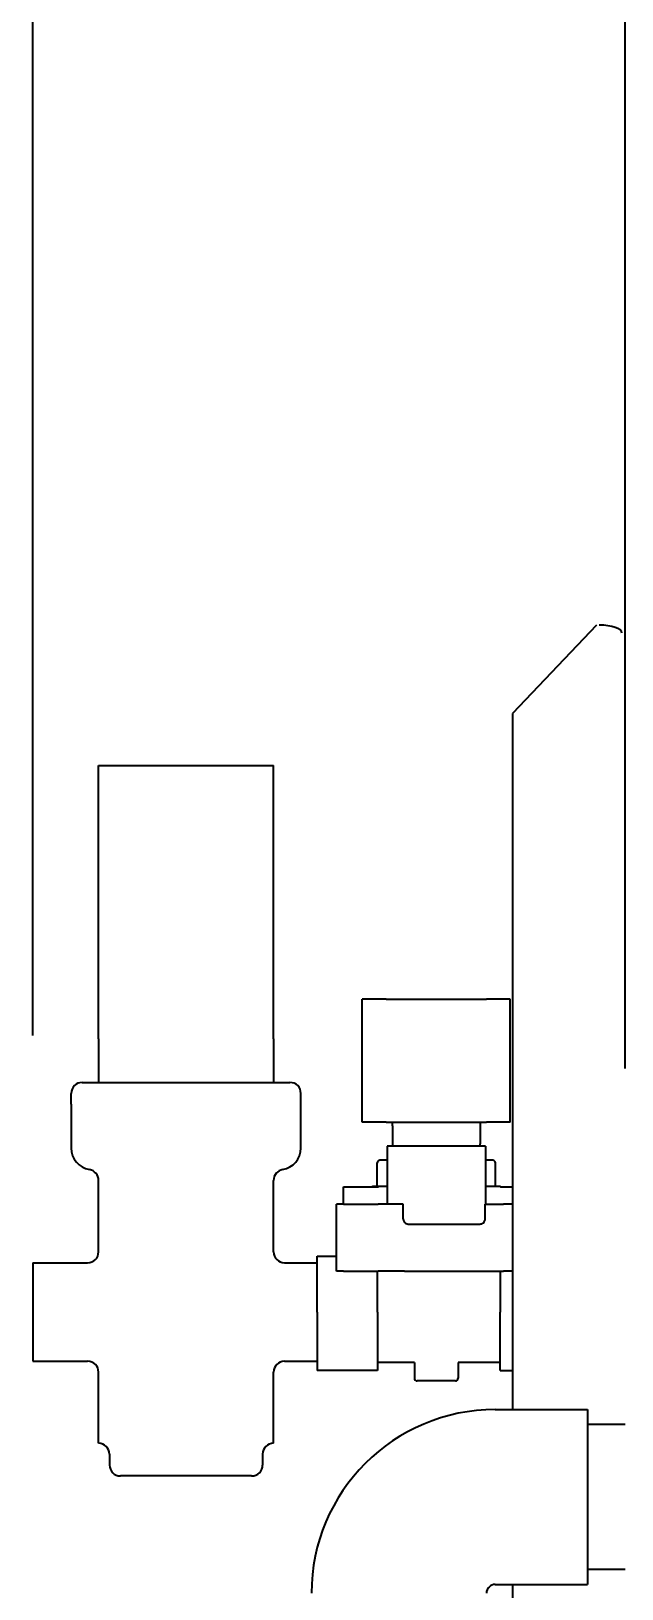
# Model space of a CAD drawing. Header units: millimetres. Extents: x 17700 to 32328, y 19251 to 29476.
# Drawn here: x 17963.36 to 17970.11, y 19589.76 to 19607.57 of the extents above; entities that cross this region are included whole.
import ezdxf

# ---------------------------------------------------------------- set-up
doc = ezdxf.new("R2010")
doc.units = ezdxf.units.MM
doc.header["$LTSCALE"] = 5
for name, color, linetype in [('RECIRCULATION-CONTROL', 3, 'Continuous'), ('UNIT', 6, 'Continuous'), ('WS-NO-CONTROL', 3, 'Continuous')]:
    doc.layers.add(name, color=color, linetype=linetype)
doc.styles.add('SUBMITTAL', font='romans.shx', dxfattribs={"width": 0.75})
doc.dimstyles.new('SUBMITTAL', dxfattribs={"dimtxt": 0.09375, "dimasz": 0.09375, "dimexe": 0.03125, "dimexo": 0.0625, "dimgap": 0.0625, "dimtad": 0, "dimdec": 4, "dimzin": 4, "dimdsep": 46, "dimlunit": 4, "dimtxsty": 'SUBMITTAL', "dimcen": 0.09375, "dimclre": 6, "dimadec": 0, "dimazin": 0, "dimtfac": 1, "dimtdec": 0, "dimtofl": 0, "dimtmove": 0, "dimatfit": 3, "dimfxl": 0, "dimfrac": 2, "dimtolj": 1, "dimtzin": 4, "dimarcsym": 0})

# ---------------------------------------------------------------- blocks, each defined once
blk = doc.blocks.new('*D113')
at = {"layer": 'WS-NO-CONTROL', "color": 6, "lineweight": -2}
for p, q in [((17963.379, 19596.09), (17963.379, 19619.446)), ((17970.149, 19595.712), (17970.149, 19619.446))]:
    blk.add_line(p, q, dxfattribs=at)
at = {"layer": 'WS-NO-CONTROL', "color": 3, "lineweight": -2}
for p, q in [((17958.829, 19616.846), (17954.279, 19616.846)), ((17974.699, 19616.846), (17979.249, 19616.846))]:
    blk.add_line(p, q, dxfattribs=at)
at = {"layer": 'WS-NO-CONTROL', "color": 3}
for points in [[(17958.829, 19617.604), (17958.829, 19616.088), (17963.379, 19616.846)], [(17974.699, 19617.604), (17974.699, 19616.088), (17970.149, 19616.846)]]:
    blk.add_solid(points, dxfattribs=at)
at = {"layer": 'WS-NO-CONTROL', "color": 3, "insert": (17943.229, 19616.846), "char_height": 4.55, "attachment_point": 5, "style": 'SUBMITTAL'}
blk.add_mtext('\\A1;6 3/4"', dxfattribs=at)

msp = doc.modelspace()

# ---------------------------------------------------------------- linework, layer by layer
at = {"layer": 'RECIRCULATION-CONTROL'}
for p, q in [((17970.1486, 19591.6414), (17969.7186, 19591.6414)), ((17970.1486, 19589.9814), (17969.7186, 19589.9814))]:
    msp.add_line(p, q, dxfattribs=at)
for radius in [2.1, 0.1]:
    msp.add_arc((17968.6624, 19589.7114), radius, 90, 180, dxfattribs=at)
at = {"layer": 'UNIT'}
for p, q in [((17969.821, 19600.782), (17968.8592, 19599.7711)), ((17968.8592, 19599.7711), (17968.8592, 19589.59))]:
    msp.add_line(p, q, dxfattribs=at)
msp.add_ellipse((17969.8502, 19600.6915), major_axis=(0.259, 0), ratio=0.3493898, start_param=0, end_param=1.5707963, dxfattribs=at)
at = {"layer": 'WS-NO-CONTROL'}
for p, q in [((17964.1286, 19596.052), (17964.1286, 19599.177)), ((17964.1286, 19599.177), (17966.1286, 19599.177)), ((17966.1286, 19596.052), (17966.1286, 19599.177)), ((17967.1429, 19595.099), (17967.1429, 19596.503)), ((17967.4151, 19596.503), (17967.1429, 19596.503)), ((17967.4151, 19596.503), (17968.5621, 19596.503)), ((17968.8329, 19596.503), (17968.5621, 19596.503)), ((17968.8329, 19595.099), (17968.8329, 19596.503)), ((17964.1286, 19596.052), (17964.1286, 19595.552)), ((17966.1286, 19596.052), (17966.1286, 19595.552)), ((17963.9411, 19595.552), (17966.3161, 19595.552)), ((17963.8161, 19595.302), (17963.8161, 19595.427)), ((17963.8161, 19595.302), (17963.8161, 19594.802)), ((17966.4411, 19595.302), (17966.4411, 19595.427)), ((17966.4411, 19594.802), (17966.4411, 19595.302)), ((17967.4151, 19595.099), (17967.1429, 19595.099)), ((17967.4151, 19595.099), (17968.5621, 19595.099)), ((17967.4886, 19595.0543), (17967.4886, 19594.8503)), ((17968.4886, 19595.0543), (17968.4886, 19594.8503)), ((17968.8329, 19595.099), (17968.5621, 19595.099)), ((17967.4261, 19594.823), (17967.4261, 19594.159)), ((17968.5511, 19594.823), (17967.4261, 19594.823)), ((17967.4886, 19594.8503), (17967.4886, 19594.823)), ((17968.4886, 19594.823), (17968.4886, 19594.8503)), ((17968.5511, 19594.823), (17968.5511, 19594.159)), ((17967.3136, 19594.362), (17967.3136, 19594.632)), ((17967.4261, 19594.662), (17967.3436, 19594.662)), ((17968.6336, 19594.662), (17968.5511, 19594.662)), ((17968.6636, 19594.362), (17968.6636, 19594.632)), ((17964.1286, 19593.6145), (17964.1286, 19594.4322)), ((17966.1286, 19593.6145), (17966.1286, 19594.4322)), ((17966.927, 19594.159), (17966.927, 19594.359)), ((17966.927, 19594.359), (17967.127, 19594.359)), ((17967.127, 19594.359), (17967.327, 19594.359)), ((17967.4261, 19594.362), (17967.2686, 19594.362)), ((17968.7086, 19594.362), (17968.5511, 19594.362)), ((17968.7217, 19594.359), (17968.8502, 19594.359)), ((17968.8502, 19594.359), (17968.8592, 19594.359)), ((17966.847, 19593.713), (17966.847, 19594.159)), ((17966.929, 19594.159), (17966.847, 19594.159)), ((17966.929, 19594.159), (17967.3261, 19594.159)), ((17967.6113, 19594.159), (17967.3261, 19594.159)), ((17967.6113, 19593.993), (17967.6113, 19594.159)), ((17968.5474, 19593.993), (17968.5474, 19594.159)), ((17968.5474, 19594.159), (17968.7554, 19594.159)), ((17968.8592, 19594.159), (17968.7554, 19594.159)), ((17967.6676, 19593.933), (17968.4876, 19593.933)), ((17966.847, 19593.395), (17966.847, 19593.709)), ((17966.6286, 19592.927), (17966.6286, 19593.567)), ((17966.6286, 19593.567), (17966.847, 19593.567)), ((17963.3786, 19593.4895), (17964.0036, 19593.4895)), ((17963.3786, 19593.4895), (17963.3786, 19592.3645)), ((17966.2536, 19593.4895), (17966.6286, 19593.4895)), ((17966.929, 19593.395), (17966.847, 19593.395)), ((17966.929, 19593.395), (17967.3261, 19593.395)), ((17967.3186, 19592.927), (17967.3186, 19593.395)), ((17967.6271, 19593.395), (17967.3261, 19593.395)), ((17967.6271, 19593.395), (17968.148, 19593.395)), ((17968.148, 19593.395), (17968.2294, 19593.395)), ((17968.2294, 19593.395), (17968.2875, 19593.395)), ((17968.2875, 19593.395), (17968.4203, 19593.395)), ((17968.4203, 19593.395), (17968.7554, 19593.395)), ((17968.7186, 19593.395), (17968.7186, 19592.927)), ((17968.8592, 19593.395), (17968.7554, 19593.395)), ((17966.6286, 19592.927), (17966.6286, 19592.257)), ((17967.3186, 19592.927), (17967.3186, 19592.257)), ((17968.7186, 19592.257), (17968.7186, 19592.927)), ((17963.3786, 19592.3645), (17964.0036, 19592.3645)), ((17966.2536, 19592.3645), (17966.6286, 19592.3645)), ((17967.7386, 19592.349), (17967.3186, 19592.349)), ((17967.7386, 19592.349), (17967.7386, 19592.169)), ((17968.2386, 19592.349), (17968.2386, 19592.169)), ((17968.7186, 19592.349), (17968.2386, 19592.349)), ((17964.1286, 19591.427), (17964.1286, 19592.2395)), ((17966.1286, 19591.427), (17966.1286, 19592.2395)), ((17967.3186, 19592.257), (17966.6286, 19592.257)), ((17968.2086, 19592.139), (17967.7686, 19592.139)), ((17968.7186, 19592.257), (17968.8592, 19592.257)), ((17964.2536, 19591.302), (17964.2536, 19591.177)), ((17966.0036, 19591.302), (17966.0036, 19591.177)), ((17965.8786, 19591.052), (17964.3786, 19591.052))]:
    msp.add_line(p, q, dxfattribs=at)
for centre, radius, start, end in [((17963.9411, 19595.427), 0.125, 90, 180), ((17966.3161, 19595.427), 0.125, 0, 90), ((17964.0661, 19594.802), 0.25, 180, 260.40593), ((17966.1911, 19594.802), 0.25, 279.59407, 0), ((17967.3436, 19594.632), 0.03, 90, 180), ((17968.6336, 19594.632), 0.03, 0, 90), ((17964.0036, 19594.4322), 0.125, 0, 80.40593), ((17966.2536, 19594.4322), 0.125, 99.59407, 180), ((17967.2686, 19594.332), 0.03, 90, 115.84193), ((17968.7086, 19594.332), 0.03, 64.15807, 90), ((17964.0036, 19593.6145), 0.125, 270, 0), ((17966.2536, 19593.6145), 0.125, 180, 270), ((17964.0036, 19592.2395), 0.125, 0, 90), ((17966.2536, 19592.2395), 0.125, 90, 180), ((17967.7686, 19592.169), 0.03, 180, 270), ((17968.2086, 19592.169), 0.03, 270, 0), ((17964.1286, 19591.302), 0.125, 0, 90), ((17966.1286, 19591.302), 0.125, 90, 180), ((17964.3786, 19591.177), 0.125, 180, 270), ((17965.8786, 19591.177), 0.125, 270, 0)]:
    msp.add_arc(centre, radius, start, end, dxfattribs=at)
for points, weights in [([(17967.4886, 19595.0543), (17967.4886, 19595.099), (17967.4886, 19595.099)], [1.43522689987, 1.54624208668, 1.54624208693]), ([(17968.4886, 19595.099), (17968.4886, 19595.099), (17968.4886, 19595.0543)], [1.54623954297, 1.54623954276, 1.43522453856])]:
    msp.add_rational_spline(points, weights, degree=2, dxfattribs=at)
for points, knots in [([(17967.6113, 19593.993), (17967.6113, 19593.9883), (17967.6119, 19593.9836), (17967.614, 19593.9744), (17967.6156, 19593.9699), (17967.6202, 19593.9605), (17967.6234, 19593.9557), (17967.6271, 19593.9515)], [-0.97350881, -0.97350881, -0.97350881, -0.97350881, -0.9374083, -0.9374083, -0.90104212, -0.90104212, -0.85549365, -0.85549365, -0.85549365, -0.85549365]), ([(17967.6271, 19593.9515), (17967.6273, 19593.9514), (17967.6274, 19593.9512), (17967.6324, 19593.9457), (17967.6393, 19593.9407), (17967.6521, 19593.9348), (17967.6605, 19593.933), (17967.6676, 19593.933)], [0.11079601, 0.11079601, 0.11079601, 0.11079601, 0.11230331, 0.11230331, 0.17150388, 0.17150388, 0.23314517, 0.23314517, 0.23314517, 0.23314517]), ([(17968.4876, 19593.933), (17968.4946, 19593.933), (17968.5015, 19593.9342), (17968.5153, 19593.9392), (17968.522, 19593.9433), (17968.5335, 19593.9537), (17968.5382, 19593.9601), (17968.5435, 19593.9711), (17968.5449, 19593.9754), (17968.5469, 19593.9841), (17968.5474, 19593.9885), (17968.5474, 19593.993)], [0.72125733, 0.72125733, 0.72125733, 0.72125733, 0.7743069, 0.7743069, 0.8337518, 0.8337518, 0.89324545, 0.89324545, 0.92728511, 0.92728511, 0.9613246, 0.9613246, 0.9613246, 0.9613246])]:
    msp.add_open_spline(points, degree=3, knots=knots, dxfattribs=at)

# ---------------------------------------------------------------- dimensions: what is measured, and where the dimension line sits
at = {"layer": 'WS-NO-CONTROL', "color": 3}
dim = msp.add_linear_dim(base=(17963.3786, 19616.846), p1=(17970.1486, 19593.1124), p2=(17963.3786, 19593.4895), dimstyle='SUBMITTAL', override={"dimscale": 65, "dimtxt": 0.07, "dimasz": 0.07, "dimexe": 0.04, "dimexo": 0.04, "dimgap": 0.03125, "dimdec": 3, "dimzin": 3, "dimclrd": 3, "dimclrt": 3, "dimtdec": 3, "dimtix": 1}, dxfattribs=at)
dim.commit()
dim.dimension.update_dxf_attribs({"geometry": '*D113', "text_midpoint": (17943.2286, 19616.846), "dimtype": 160})

# ---------------------------------------------------------------- next in the draw order: wipeouts: each hides what was drawn before it
msp.add_wipeout([(17968.6624, 19589.8114), (17968.6624, 19591.8114), (17969.7186, 19591.8114), (17969.7186, 19589.8114)]).dxf.layer = 'RECIRCULATION-CONTROL'

# ---------------------------------------------------------------- next in the draw order: linework, layer by layer
at = {"layer": 'RECIRCULATION-CONTROL'}
for p, q in [((17968.6624, 19591.8114), (17969.7186, 19591.8114)), ((17969.7186, 19591.8114), (17969.7186, 19589.8114)), ((17968.6624, 19589.8114), (17969.7186, 19589.8114))]:
    msp.add_line(p, q, dxfattribs=at)

doc.saveas('drawing.dxf')
